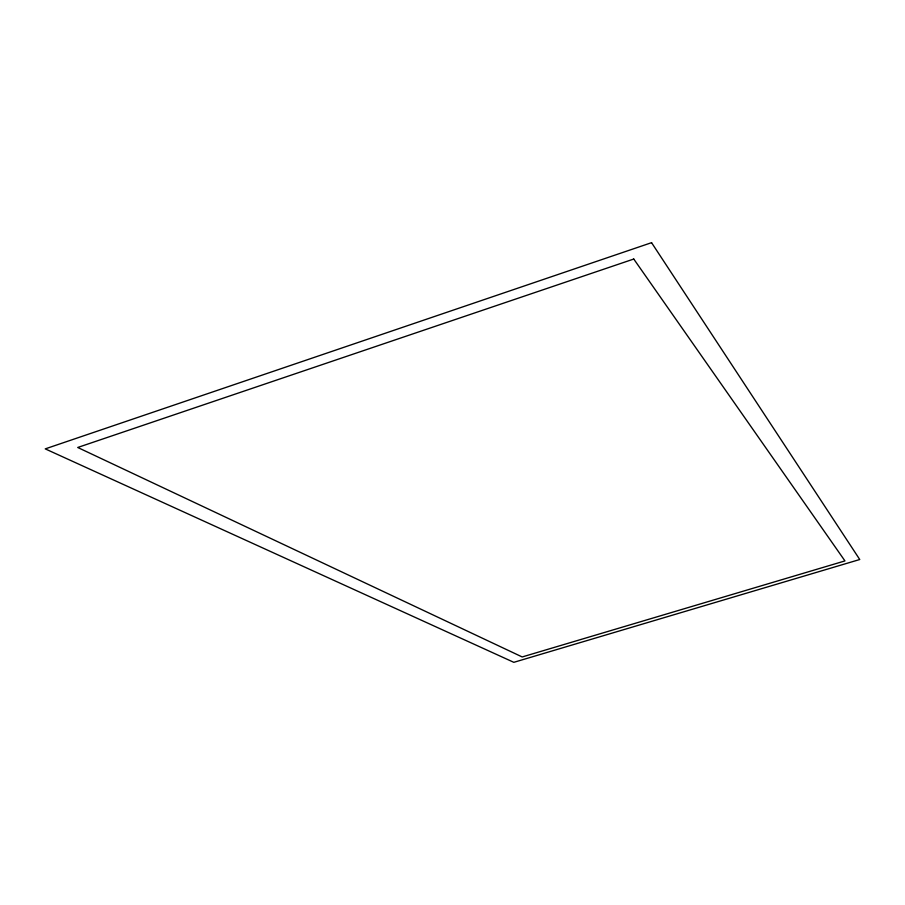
<?xml version="1.0" encoding="UTF-8"?>
<svg xmlns="http://www.w3.org/2000/svg" width="905" height="905" viewBox="0 0 905 905"><rect width="100%" height="100%" fill="white"/><g stroke="black" fill="none" stroke-linecap="round" stroke-linejoin="round"><path stroke-width="1.36" d="M651.566 242.676L45.25 448.88L513.825 662.324L859.75 559.516L651.566 242.676M633.76 259.034L77.728 447.477L522.196 656.951L844.953 560.919L633.76 259.034"/></g></svg>
